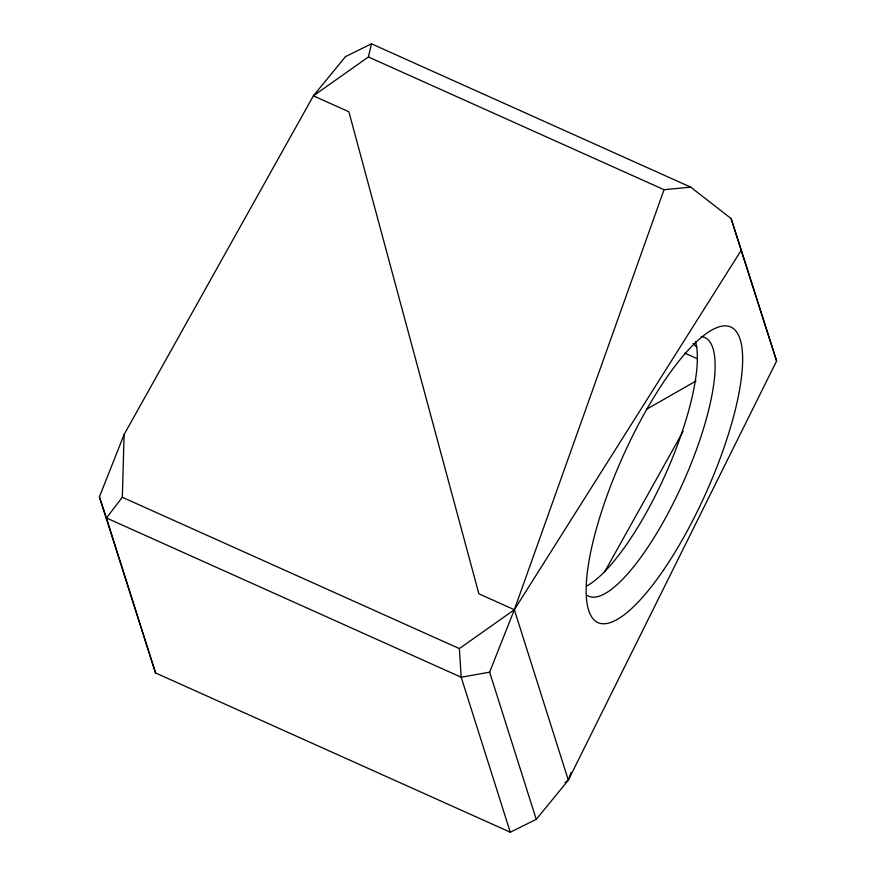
<?xml version="1.0" encoding="UTF-8"?>
<svg xmlns="http://www.w3.org/2000/svg" width="876" height="876" viewBox="0 0 876 876"><rect width="100%" height="100%" fill="white"/><g stroke="black" fill="none" stroke-linecap="round" stroke-linejoin="round"><path stroke-width="1.31" d="M155.523 672.921L106.445 517.968L122.322 497.272L124.107 434.518L313.4 95.823L345.472 56.644L371.446 43.8L690.726 187.146L731.11 218.573L776.607 360.978L568.327 780.177L536.254 819.356L510.281 832.2L155.523 672.921L99.393 496.944L124.107 434.518M565.031 782.509L568.327 780.177L514.343 609.729L478.865 593.797L348.878 111.756L313.4 95.823L368.402 56.973L371.446 43.8M690.726 187.146L664.03 189.698L514.343 609.729L489.629 672.155L536.254 819.356M568.327 780.177L571.086 772.446M604.495 572.072L683.116 431.408M741.435 249.934L514.343 609.729L459.342 648.579L461.203 677.247L510.281 832.2M646.51 409.267L696.026 381.005M489.629 672.155L461.203 677.247L106.445 517.968L99.393 496.944M368.402 56.973L664.03 189.698M684.78 353.116L697.241 358.711M122.322 497.272L459.342 648.579M692.993 343.48L696.913 347.29M776.607 360.978L731.11 218.573M701.271 336.559A141.781 39.705 -65.8 0 1 684.2 480.092A141.781 39.705 -65.8 0 1 587.084 595.373M695.511 341.541A141.781 39.705 -65.8 0 1 665.837 473.533A141.781 39.705 -65.8 0 1 586.789 585.934M663.734 569.728A162.038 45.377 -65.8 0 0 732.424 327.898A162.038 45.377 -65.8 0 0 596.95 526.772A162.038 45.377 -65.8 0 0 663.734 569.728"/></g></svg>
